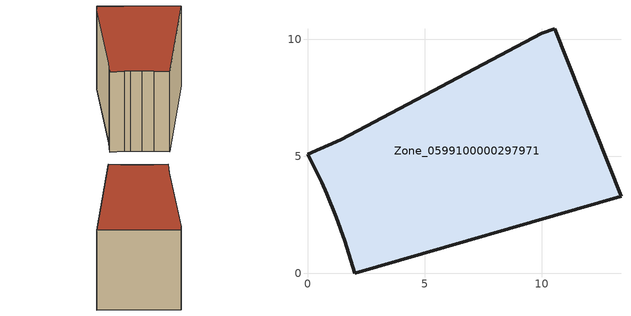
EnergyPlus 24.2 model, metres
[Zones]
Zone_0599100000297971
 floor ground (C_G): 13.39,3.31 2.03,0 1.6,1.4 1.23,2.41 0.82,3.4 0.6,3.89 0,5.1 1.43,5.72 10.01,10.26 10.56,10.46 z0
 wall outside (C_F): 0.6,3.89 0.82,3.4 1.23,2.41 1.6,1.4 2.03,0 13.39,3.31 10.56,10.46 10.01,10.26 1.43,5.72 0,5.1 0.6,3.89 z0:8.48
 roof outside (C_R): 13.39,3.31 10.56,10.46 10.01,10.26 1.43,5.72 0,5.1 0.6,3.89 0.82,3.4 1.23,2.41 1.6,1.4 2.03,0 z8.48
[BUILDING]
Pand.0599100000297971: North Axis=0; Terrain=City; Loads Convergence Tolerance Value=0.04; Temperature Convergence Tolerance Value=0.4; Solar Distribution=FullExterior; Maximum Number of Warmup Days=25; Minimum Number of Warmup Days=1
[Site:Location]
Rotterdam.The.Hague.AP_ZH_NLD Design_Conditions: Latitude=51.96; Longitude=4.45; Time Zone=1; Elevation=-4.5
[SITE:GROUNDTEMPERATURE:BUILDINGSURFACE]
18, 18, 18, 18, 18, 18, 18, 18, 18, 18, 18, 18
[MATERIAL] Thermal Absorptance=0.9; Solar Absorptance=0.7; Visible Absorptance=0.7
Name | Roughness | Thickness | Conductivity | Density | Specific Heat
G.TC.1992-2005 | MediumSmooth | 0.15 | 0.06 | 540 | 1210
F.TC.1992-2005 | Rough | 0.3 | 0.12 | 1920 | 840
R.TC.1992-2005 | MediumRough | 0.2 | 0.08 | 1500 | 1000
[CONSTRUCTION]
C_G: G.TC.1992-2005
C_F: F.TC.1992-2005
C_R: R.TC.1992-2005
[ZONE]
Zone_0599100000297971: Type=1; Multiplier=1; Ceiling Height=Autocalculate; Volume=Autocalculate; Floor Area=autocalculate; Part of Total Floor Area=Yes
[ZONEINFILTRATION:DESIGNFLOWRATE]
Infil_Zone_0599100000297971: Zone or ZoneList or Space or SpaceList=Zone_0599100000297971; Schedule=AlwaysOn; Design Flow Rate Calculation Method=Flow/Area; Flow Rate per Floor Area=0.0015; Constant Term Coefficient=1; Temperature Term Coefficient=0; Velocity Term Coefficient=0; Velocity Squared Term Coefficient=0
[HVACTEMPLATE:ZONE:IDEALLOADSAIRSYSTEM]
Zone_0599100000297971: Maximum Heating Supply Air Temperature=50; Minimum Cooling Supply Air Temperature=13; Maximum Heating Supply Air Humidity Ratio=0.0156; Minimum Cooling Supply Air Humidity Ratio=0.0077; Heating Limit=NoLimit; Cooling Limit=NoLimit; Dehumidification Control Type=ConstantSensibleHeatRatio; Cooling Sensible Heat Ratio=0.7; Dehumidification Setpoint=60; Humidification Control Type=None; Humidification Setpoint=30; Outdoor Air Method=None; Outdoor Air Flow Rate per Person=0.00944; Outdoor Air Flow Rate per Zone Floor Area=0; Outdoor Air Flow Rate per Zone=0; Demand Controlled Ventilation Type=None; Outdoor Air Economizer Type=NoEconomizer; Heat Recovery Type=None; Sensible Heat Recovery Effectiveness=0.7; Latent Heat Recovery Effectiveness=0.65
[ZONECONTROL:THERMOSTAT]
ThermostatControl_Zone_0599100000297971: Zone or ZoneList=Zone_0599100000297971; Control Type Schedule=DualSetpointControlType; Control 1=Thermostat_Zone_0599100000297971; Temperature Difference Between Cutout And Setpoint=0
[THERMOSTATSETPOINT:DUALSETPOINT]
Thermostat_Zone_0599100000297971: Heating Setpoint Temperature Schedule=HeatingSetpoint_Zone_0599100000297971; Cooling Setpoint Temperature Schedule=CoolingSetpoint_Zone_0599100000297971
[SCHEDULE:COMPACT]
HeatingSetpoint_Zone_0599100000297971: Through: 12/31, For: AllDays, Until: 24:00, 21
CoolingSetpoint_Zone_0599100000297971: Through: 12/31, For: AllDays, Until: 24:00, 24
DualSetpointControlType: Through: 12/31, For: AllDays, Until: 24:00, 4
AlwaysOn: Through: 12/31, For: AllDays, Until: 24:00, 1
